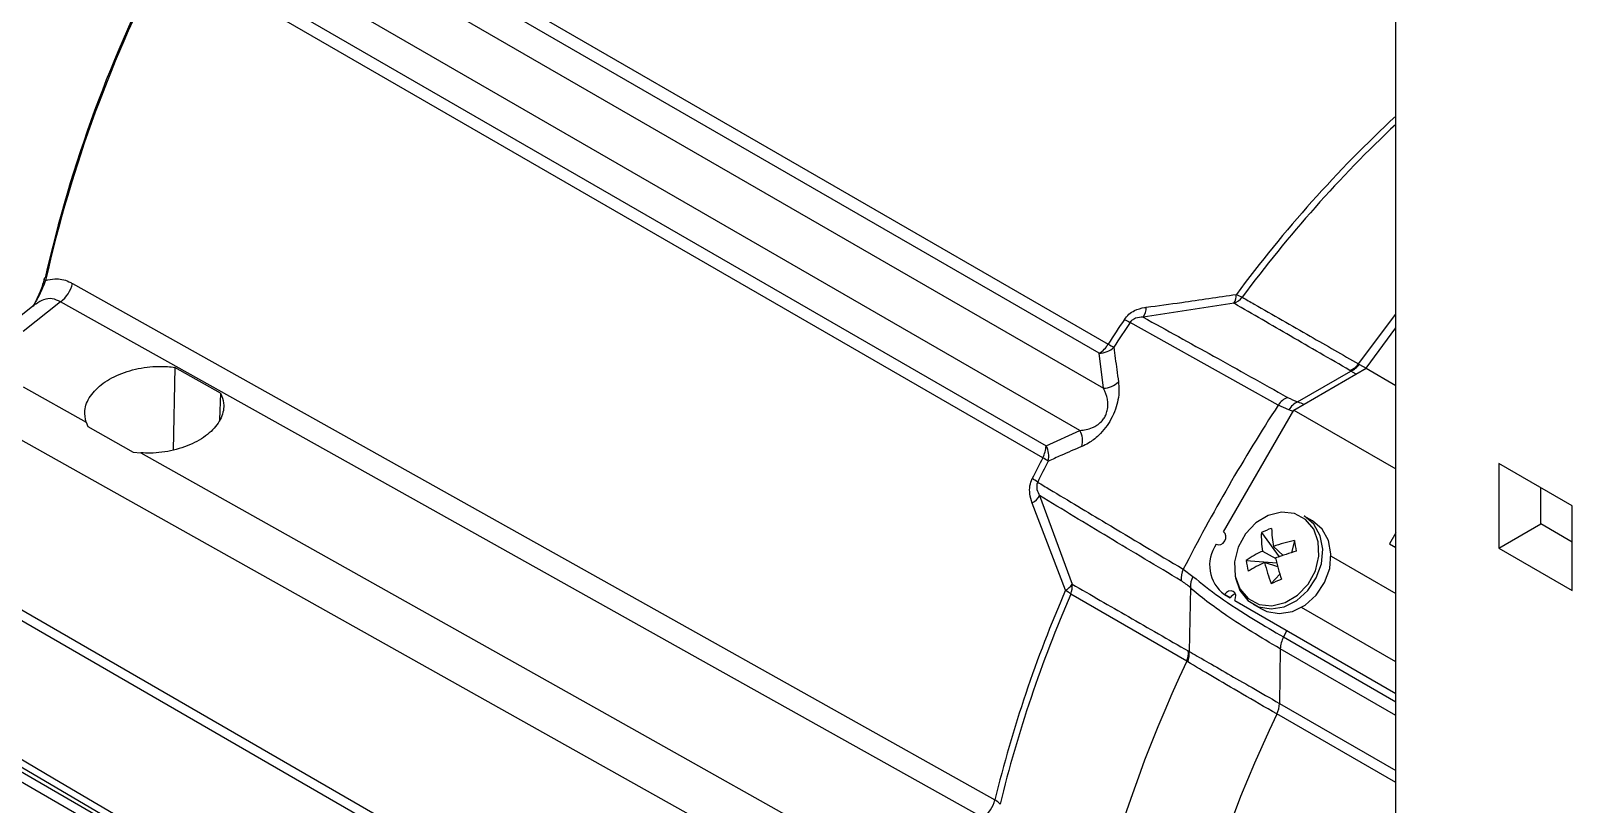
# Model space of a CAD drawing. Extents: x 7 to 113, y 1 to 87.
# Drawn here: x 73.019 to 77.893, y 8.668 to 11.114 of the extents above; entities that cross this region are included whole.
import ezdxf

# ---------------------------------------------------------------- set-up
doc = ezdxf.new("R2010")
doc.units = 0
doc.header["$MEASUREMENT"] = 0
doc.layers.add('OBJECT', color=7, linetype='CONTINUOUS')

msp = doc.modelspace()

# ---------------------------------------------------------------- linework, layer by layer
at = {"layer": 'OBJECT'}
for p, q in [((77.3347, 7.9713), (77.3347, 12.8697)), ((73.6544, 11.7223), (76.4255, 10.1226)), ((76.3969, 10.0938), (73.627, 11.6929)), ((73.5432, 11.6384), (76.4105, 9.9832)), ((76.3362, 9.8496), (73.4663, 11.5064)), ((76.2187, 9.7633), (73.4476, 11.3631)), ((73.4592, 11.4005), (76.2292, 9.8014)), ((73.0351, 10.2497), (72.9253, 10.1628)), ((73.113, 10.2567), (72.9942, 10.1626)), ((76.8233, 10.2518), (76.5362, 10.208)), ((76.9632, 9.9302), (76.4949, 10.1916)), ((77.2171, 10.0601), (77.3347, 10.218)), ((77.2409, 10.0463), (77.3347, 10.1746)), ((76.4105, 9.9832), (76.3969, 10.0938)), ((73.4743, 10.0493), (73.4685, 9.7873)), ((73.6185, 9.968), (73.4743, 10.0493)), ((77.0123, 9.9143), (77.2409, 10.0463)), ((77.2171, 10.0601), (77.2199, 10.0584)), ((77.2199, 10.0584), (77.2411, 10.0466)), ((77.2409, 10.0463), (77.3347, 9.9921)), ((77.0246, 9.9404), (77.1931, 10.0377)), ((72.9942, 9.9875), (73.1933, 9.8757)), ((73.6185, 9.968), (73.6154, 9.8834)), ((76.7899, 9.529), (77.0123, 9.9143)), ((76.997, 9.9154), (76.9632, 9.9302)), ((77.0108, 9.9099), (76.997, 9.9154)), ((77.0123, 9.9143), (77.3347, 9.7282)), ((73.1933, 9.8757), (73.1991, 9.8618)), ((73.1991, 9.8618), (73.3428, 9.7807)), ((76.2292, 9.8014), (76.3362, 9.8496)), ((73.3428, 9.7807), (73.3661, 9.7788)), ((77.8926, 9.6113), (77.6607, 9.7452)), ((77.6607, 9.7452), (77.6607, 9.4774)), ((77.7936, 9.5542), (77.7936, 9.6685)), ((76.2903, 9.3443), (76.1855, 9.6203)), ((76.2082, 9.6436), (76.3112, 9.3636)), ((77.8926, 9.3435), (77.8926, 9.6113)), ((77.0712, 9.5641), (77.0451, 9.5792)), ((77.6607, 9.4774), (77.7936, 9.5542)), ((77.8926, 9.497), (77.7936, 9.5542)), ((76.9099, 9.5266), (76.9657, 9.4504)), ((77.3347, 9.5256), (77.315, 9.4915)), ((76.9132, 9.4684), (76.9552, 9.4444)), ((76.9785, 9.4548), (76.9478, 9.4827)), ((77.0147, 9.5016), (77.0048, 9.4631)), ((77.315, 9.4915), (77.3347, 9.4801)), ((77.333, 9.4811), (77.3347, 9.484)), ((77.6607, 9.4774), (77.8926, 9.3435)), ((76.663, 9.411), (76.6935, 9.3882)), ((76.8618, 9.4384), (76.9583, 9.4315)), ((76.9615, 9.4189), (76.9202, 9.4321)), ((77.1301, 9.4521), (77.3347, 9.334)), ((77.1301, 9.4521), (77.3347, 9.334)), ((76.9409, 9.3661), (76.9684, 9.3949)), ((76.2265, 7.4123), (72.9145, 9.3243)), ((76.6741, 9.1197), (76.3073, 9.3325)), ((76.6855, 9.3528), (76.6815, 9.1507)), ((76.7933, 9.3308), (76.7936, 9.3306)), ((76.7933, 9.3308), (76.8113, 9.3204)), ((76.8116, 9.3202), (76.7936, 9.3306)), ((76.8113, 9.3204), (76.8116, 9.3202)), ((76.8254, 9.3122), (77.3347, 9.0182)), ((76.8254, 9.3122), (76.8434, 9.3018)), ((72.9145, 9.2916), (76.2265, 7.3796)), ((76.8434, 9.3018), (77.3347, 9.0182)), ((76.884, 9.3003), (76.9102, 9.2852)), ((77.3347, 9.1181), (77.0366, 9.2902)), ((76.9903, 9.217), (76.9798, 9.1966)), ((76.9798, 9.1966), (77.3347, 8.9918)), ((76.6768, 9.1181), (76.6741, 9.1197)), ((76.9697, 9.1593), (76.9671, 8.9865)), ((77.3347, 8.9486), (76.9697, 9.1593)), ((73.4082, 8.5272), (72.4266, 9.0939)), ((72.4457, 9.0524), (73.4551, 8.4697)), ((76.9671, 8.9865), (77.3347, 8.7743)), ((77.3347, 8.7362), (76.9589, 8.9531))]:
    msp.add_line(p, q, dxfattribs=at)
at = {"layer": 'OBJECT', "flags": 128}
for points in [[(73.0653, 10.3238), (73.0635, 10.3249), (73.0622, 10.3262), (73.0613, 10.3274), (73.0608, 10.3286), (73.0608, 10.3294)], [(73.1506, 10.3146), (73.2386, 10.2653), (73.5906, 10.0682), (74.9984, 9.2799), (76.0671, 8.6817)], [(76.0297, 8.6248), (75.1718, 9.1048), (74.2555, 9.6174), (73.113, 10.2567)], [(77.2094, 10.0281), (77.1931, 10.0377), (77.1931, 10.0377), (77.1931, 10.0377)], [(76.2773, 7.9755), (76.1119, 8.0683), (75.403, 8.4655), (72.9162, 9.8593)], [(73.3661, 9.7788), (73.9092, 9.474), (74.8242, 8.9605), (75.6642, 8.4892)], [(76.8271, 9.3889), (76.8417, 9.349), (76.8678, 9.3182), (76.9028, 9.2997), (76.9432, 9.2953), (76.9851, 9.3053), (77.0245, 9.3288), (77.0573, 9.3636), (77.0805, 9.4061), (77.0917, 9.4523), (77.0899, 9.4976), (77.0752, 9.5375), (77.0491, 9.5683), (77.0142, 9.5868), (76.9737, 9.5912), (76.9318, 9.5812), (76.8925, 9.5577), (76.8597, 9.5229), (76.8365, 9.4804), (76.8252, 9.4342), (76.8271, 9.3889)], [(76.8279, 9.3833), (76.8421, 9.3435), (76.8672, 9.3123), (76.901, 9.2924), (76.9404, 9.2856), (76.982, 9.2925), (77.022, 9.3125), (77.0569, 9.3438), (77.0836, 9.3836), (77.0997, 9.4284), (77.1038, 9.4742), (77.0955, 9.517), (77.0756, 9.5529), (77.0459, 9.5787), (77.0451, 9.5792)], [(76.9102, 9.2852), (76.9272, 9.2773), (76.9666, 9.2705), (77.0081, 9.2774), (77.0481, 9.2974), (77.083, 9.3287), (77.1097, 9.3685), (77.1258, 9.4133), (77.13, 9.4591), (77.1217, 9.5019), (77.1018, 9.5378), (77.072, 9.5636), (77.0712, 9.5641)], [(76.7674, 9.4901), (76.7743, 9.488), (76.7819, 9.4893), (76.789, 9.4936), (76.7945, 9.5004), (76.7976, 9.5085), (76.7978, 9.5168), (76.7951, 9.524), (76.7899, 9.529)], [(76.8254, 9.3122), (76.8285, 9.3204), (76.8287, 9.3287), (76.826, 9.3359), (76.8208, 9.3409), (76.8138, 9.3429), (76.8062, 9.3417), (76.7991, 9.3373), (76.7936, 9.3306)], [(72.9162, 8.8526), (73.0934, 8.7483), (73.8021, 8.3312), (76.1695, 6.9384)], [(72.9395, 8.8146), (73.58, 8.438), (76.1593, 6.9216)]]:
    msp.add_lwpolyline(points, dxfattribs=at)
at = {"layer": 'OBJECT'}
for centre, radius, start, end in [((77.2063, 9.3956), 4.2468, 152.3536, 167.2604), ((77.2286, 9.3825), 4.2684, 152.3536, 167.2604), ((80.1493, 7.8198), 4.1311, 132.946, 143.4491), ((80.1871, 7.796), 4.1554, 133.3487, 143.4413), ((73.0646, 10.3282), 0.00398, 98.4011, 162.5219), ((73.0546, 10.3358), 0.0983, 306.4451, 347.5541), ((76.4895, 10.2396), 0.0564, 325.9151, 359.8843), ((76.7756, 10.2793), 0.055, 330.1018, 0.7962), ((76.7989, 10.3118), 0.0647, 292.1259, 321.1062), ((76.8818, 10.3636), 0.098, 238.5526, 250.6652), ((80.3448, 7.6285), 4.6455, 146.3733, 147.5286), ((80.3741, 7.6117), 4.6588, 146.3732, 147.5288), ((76.5667, 10.3521), 0.1758, 239.1782, 245.8835), ((76.3511, 10.168), 0.0872, 301.7199, 328.6156), ((76.3953, 10.1645), 0.0707, 271.3066, 313.0721), ((76.5557, 10.343), 0.256, 239.4337, 244.0316), ((77.1655, 10.0995), 0.0649, 292.1506, 322.5857), ((77.1683, 10.0975), 0.0647, 292.4621, 322.8805), ((76.4081, 10.0542), 0.071, 271.9255, 314.7782), ((77.0175, 9.894), 0.0652, 112.3804, 146.3307), ((81.8302, 6.7694), 5.8032, 146.99867, 152.92301), ((77.0516, 9.8827), 0.0636, 115.073, 149.0994), ((76.2735, 9.8165), 0.0709, 345.7954, 27.8727), ((76.1414, 9.8051), 0.0878, 331.6029, 357.563), ((76.1672, 9.7676), 0.0706, 347.6405, 28.5748), ((80.3417, 7.627), 4.6436, 152.6086, 153.522), ((80.3751, 7.6079), 4.6616, 152.6089, 153.5215), ((76.0994, 9.5516), 0.2431, 55.7596, 60.6027), ((76.0968, 9.5392), 0.1811, 54.2968, 60.8041), ((76.1579, 9.67), 0.0568, 299.1085, 332.3487), ((77.2157, 9.5149), 0.3061, 177.7997, 188.7334), ((77.0134, 9.3218), 0.2295, 108.0899, 116.8244), ((77.3668, 9.5525), 0.4248, 181.6862, 189.4561), ((76.8616, 9.4236), 0.1153, 144.8149, 233.6486), ((77.0427, 9.1876), 0.3091, 114.754, 125.8023), ((77.1151, 9.0181), 0.4938, 101.7318, 109.8127), ((77.2027, 8.7864), 0.7051, 104.9141, 110.5906), ((76.1219, 9.3114), 0.9129, 9.8558, 12.0227), ((76.7215, 9.3819), 0.0653, 153.5745, 186.6067), ((77.0868, 9.4643), 0.2265, 186.5682, 195.3107), ((77.0913, 9.0486), 0.42, 114.0385, 122.0618), ((77.4168, 9.5515), 0.5107, 193.5192, 201.2857), ((77.6828, 9.6108), 0.7464, 192.7214, 198.0531), ((76.2642, 9.3934), 0.0556, 297.9599, 327.6407), ((76.2468, 9.3559), 0.0649, 338.9031, 6.8657), ((76.749, 9.3569), 0.0637, 150.6182, 183.7492), ((76.5575, 10.3396), 1.0462, 291.5002, 293.414), ((80.1187, 7.6858), 4.1722, 156.5781, 166.1907), ((80.1475, 7.669), 4.185, 156.5781, 166.1907), ((76.2434, 9.258), 0.0982, 49.3614, 61.4485), ((76.8326, 9.3089), 0.0239, 101.7114, 151.749), ((77.0571, 9.1557), 0.0874, 152.0634, 177.6046), ((80.6561, 7.2391), 4.4038, 154.7208, 178.2852), ((76.614, 9.1446), 0.065, 337.4257, 6.8428), ((76.6171, 9.1433), 0.0649, 337.1289, 6.5316), ((76.8821, 8.9897), 0.0851, 334.5118, 357.8246), ((81.1569, 6.9568), 4.6485, 154.5679, 177.026), ((75.9713, 8.7039), 0.0983, 306.457, 346.9431), ((76.0447, 8.6386), 0.0486, 37.1605, 62.5644)]:
    msp.add_arc(centre, radius, start, end, dxfattribs=at)
for points, knots in [([(73.0608, 10.3294), (73.0606, 10.3287), (73.0586, 10.3175), (73.0499, 10.2926), (73.0375, 10.2639), (73.028, 10.247), (73.0252, 10.2418)], [0, 0, 0, 0, 0.025862, 0.400481, 0.817155, 1, 1, 1, 1]), ([(73.0653, 10.3238), (73.0593, 10.3088), (73.0485, 10.282), (73.0332, 10.2548), (73.0265, 10.2429)], [0, 0, 0, 0, 0.5601, 1, 1, 1, 1]), ([(73.0653, 10.3238), (73.0751, 10.3263), (73.0988, 10.3324), (73.1288, 10.3259), (73.1469, 10.3165), (73.1506, 10.3146)], [0, 0, 0, 0, 0.355604, 0.866053, 1, 1, 1, 1]), ([(73.113, 10.2567), (73.1043, 10.2606), (73.0869, 10.2685), (73.059, 10.2653), (73.0431, 10.2547), (73.0353, 10.2495)], [0, 0, 0, 0, 0.337329, 0.674381, 1, 1, 1, 1]), ([(76.4766, 10.2011), (76.4811, 10.2068), (76.4902, 10.2181), (76.5125, 10.2317), (76.5316, 10.2374), (76.5441, 10.2392), (76.5459, 10.2395)], [0, 0, 0, 0, 0.254854, 0.508629, 0.928591, 1, 1, 1, 1]), ([(76.5459, 10.2395), (76.5832, 10.2445), (76.6773, 10.257), (76.7729, 10.2714), (76.8306, 10.28)], [0, 0, 0, 0, 0.396331, 1, 1, 1, 1]), ([(77.19, 10.0394), (77.127, 10.0759), (77.0045, 10.1468), (76.8826, 10.2175), (76.8233, 10.2518)], [0, 0, 0, 0, 0.514049, 1, 1, 1, 1]), ([(76.8493, 10.2712), (76.862, 10.2638), (76.9337, 10.2228), (77.0562, 10.1525), (77.1662, 10.0893), (77.2171, 10.0601)], [0, 0, 0, 0, 0.104198, 0.585846, 1, 1, 1, 1]), ([(76.5362, 10.208), (76.5282, 10.2077), (76.5179, 10.2074), (76.5047, 10.2013), (76.4987, 10.1969), (76.4959, 10.1931), (76.4949, 10.1916)], [0, 0, 0, 0, 0.580896, 0.740074, 0.900891, 1, 1, 1, 1]), ([(76.5362, 10.208), (76.6103, 10.167), (76.7627, 10.0829), (76.9147, 9.9979), (76.9927, 9.9543)], [0, 0, 0, 0, 0.486656, 1, 1, 1, 1]), ([(76.4436, 10.1129), (76.4465, 10.0893), (76.4509, 10.0529), (76.4562, 10.0165), (76.4581, 10.0038)], [0, 0, 0, 0, 0.648493, 1, 1, 1, 1]), ([(73.1933, 9.8757), (73.1909, 9.888), (73.1856, 9.9154), (73.2037, 9.9591), (73.2446, 10.0005), (73.3045, 10.0324), (73.3761, 10.0509), (73.435, 10.0537), (73.4666, 10.0501), (73.4743, 10.0493)], [0, 0, 0, 0, 0.132307, 0.294526, 0.457212, 0.620426, 0.783854, 0.947086, 1, 1, 1, 1]), ([(76.4581, 10.0038), (76.4593, 9.9861), (76.4611, 9.961), (76.4494, 9.9173), (76.4357, 9.8863), (76.4167, 9.857), (76.3918, 9.8295), (76.3661, 9.8102), (76.3492, 9.8023), (76.3423, 9.7991)], [0, 0, 0, 0, 0.269459, 0.38121, 0.493906, 0.593567, 0.708386, 0.879636, 1, 1, 1, 1]), ([(77.1931, 10.0377), (77.1931, 10.0377), (77.1919, 10.0382), (77.191, 10.0388), (77.19, 10.0394)], [0, 0, 0, 0, 0.000279, 1, 1, 1, 1]), ([(73.6185, 9.968), (73.6226, 9.9574), (73.6324, 9.9322), (73.624, 9.8894), (73.592, 9.8455), (73.5388, 9.8093), (73.471, 9.7851), (73.4105, 9.7771), (73.376, 9.7784), (73.3661, 9.7788)], [0, 0, 0, 0, 0.117568, 0.279861, 0.442586, 0.605907, 0.769589, 0.933238, 1, 1, 1, 1]), ([(76.3362, 9.8496), (76.3491, 9.8513), (76.3665, 9.8534), (76.3899, 9.8657), (76.4028, 9.876), (76.4129, 9.8887), (76.4199, 9.9024), (76.4244, 9.9199), (76.4247, 9.9462), (76.4183, 9.9671), (76.4119, 9.9802), (76.4105, 9.9832)], [0, 0, 0, 0, 0.248555, 0.333335, 0.418737, 0.477068, 0.535602, 0.604493, 0.713168, 0.934337, 1, 1, 1, 1]), ([(76.9927, 9.9543), (77.0029, 9.9493), (77.0131, 9.9443), (77.0246, 9.9404), (77.0246, 9.9404)], [0, 0, 0, 0, 0.99997, 1, 1, 1, 1]), ([(77.0246, 9.9404), (77.0246, 9.9404), (77.0309, 9.938), (77.0376, 9.9354), (77.0443, 9.9328)], [0, 0, 0, 0, 0.000067, 1, 1, 1, 1]), ([(76.3423, 9.7991), (76.32, 9.7896), (76.2844, 9.7745), (76.2493, 9.7585), (76.2362, 9.7525)], [0, 0, 0, 0, 0.624895, 1, 1, 1, 1]), ([(76.1855, 9.6203), (76.1824, 9.6298), (76.1769, 9.6469), (76.1764, 9.6744), (76.1823, 9.6899), (76.1852, 9.6974)], [0, 0, 0, 0, 0.395776, 0.712488, 1, 1, 1, 1]), ([(76.2025, 9.6863), (76.2016, 9.6843), (76.1999, 9.6802), (76.199, 9.672), (76.2005, 9.6586), (76.2051, 9.6498), (76.2082, 9.6436)], [0, 0, 0, 0, 0.128042, 0.255392, 0.479322, 1, 1, 1, 1]), ([(76.2025, 9.6863), (76.2153, 9.6786), (76.2872, 9.6355), (76.4404, 9.5433), (76.5814, 9.4595), (76.663, 9.411)], [0, 0, 0, 0, 0.083466, 0.469044, 1, 1, 1, 1]), ([(76.6566, 9.3744), (76.5798, 9.4202), (76.43, 9.5096), (76.2809, 9.5997), (76.2082, 9.6436)], [0, 0, 0, 0, 0.513008, 1, 1, 1, 1]), ([(76.3112, 9.3636), (76.3706, 9.3295), (76.4928, 9.2592), (76.6156, 9.1886), (76.6786, 9.1524)], [0, 0, 0, 0, 0.486388, 1, 1, 1, 1]), ([(76.6855, 9.3528), (76.6855, 9.3528), (76.676, 9.361), (76.6663, 9.3677), (76.6566, 9.3744)], [0, 0, 0, 0, 0.000029, 1, 1, 1, 1]), ([(76.6935, 9.3882), (76.7198, 9.3669), (76.7732, 9.3237), (76.874, 9.2588), (76.9492, 9.2146), (76.9798, 9.1966)], [0, 0, 0, 0, 0.365392, 0.741453, 1, 1, 1, 1]), ([(76.9697, 9.1593), (76.9697, 9.1593), (76.9383, 9.1774), (76.8784, 9.2132), (76.8008, 9.2631), (76.7359, 9.3101), (76.7006, 9.3375), (76.6855, 9.3528), (76.6855, 9.3528)], [0, 0, 0, 0, 0.0000046, 0.2588995, 0.5177956, 0.7589014, 0.9999956, 1, 1, 1, 1]), ([(76.9589, 8.9531), (76.9215, 8.9747), (76.8456, 9.0186), (76.7486, 9.0753), (76.7013, 9.1035), (76.6768, 9.1181)], [0, 0, 0, 0, 0.319105, 0.647495, 1, 1, 1, 1]), ([(76.6786, 9.1524), (76.6796, 9.1518), (76.6806, 9.1512), (76.6815, 9.1507), (76.6815, 9.1507)], [0, 0, 0, 0, 0.999705, 1, 1, 1, 1]), ([(76.6815, 9.1507), (76.6815, 9.1507), (76.6969, 9.1418), (76.7342, 9.1207), (76.8011, 9.0822), (76.879, 9.0373), (76.9368, 9.004), (76.9671, 8.9865), (76.9671, 8.9865)], [0, 0, 0, 0, 0.000005, 0.254675, 0.509348, 0.754672, 0.999996, 1, 1, 1, 1])]:
    msp.add_open_spline(points, degree=3, knots=knots, dxfattribs=at)

doc.saveas('drawing.dxf')
